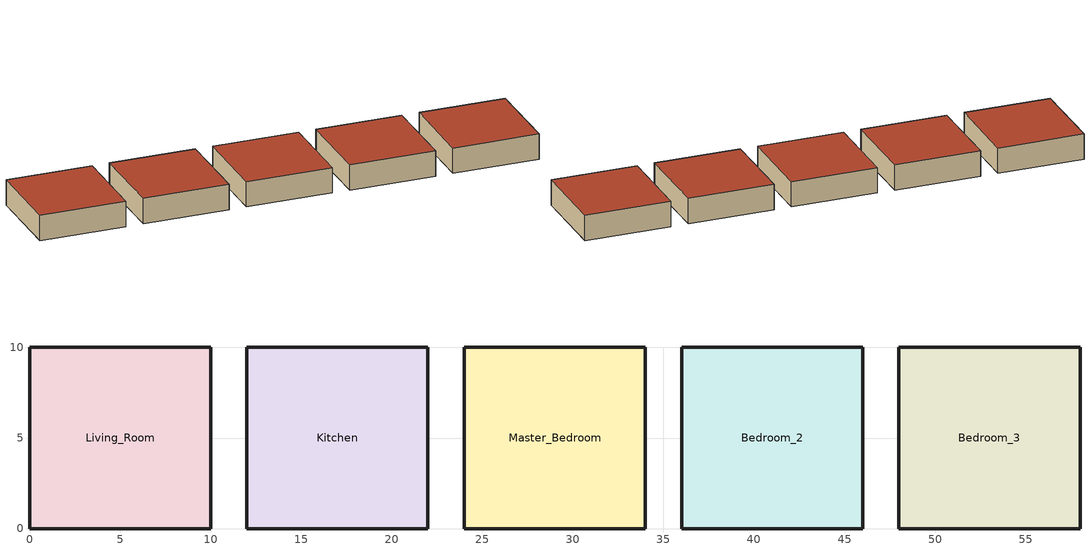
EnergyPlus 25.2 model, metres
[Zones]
Living_Room
 floor ground (DefaultFloor): 0,10 10,10 10,0 0,0 z0
 wall outside (DefaultWall): 10,0 0,0 0,10 10,10 10,0 z0:3
 roof outside (DefaultRoof): 0,0 10,0 10,10 0,10 z3
Kitchen
 floor ground (DefaultFloor): 12,10 22,10 22,0 12,0 z0
 wall outside (DefaultWall): 22,0 12,0 12,10 22,10 22,0 z0:3
 roof outside (DefaultRoof): 12,0 22,0 22,10 12,10 z3
Master_Bedroom
 floor ground (DefaultFloor): 24,10 34,10 34,0 24,0 z0
 wall outside (DefaultWall): 34,0 24,0 24,10 34,10 34,0 z0:3
 roof outside (DefaultRoof): 24,0 34,0 34,10 24,10 z3
Bedroom_2
 floor ground (DefaultFloor): 36,10 46,10 46,0 36,0 z0
 wall outside (DefaultWall): 46,0 36,0 36,10 46,10 46,0 z0:3
 roof outside (DefaultRoof): 36,0 46,0 46,10 36,10 z3
Bedroom_3
 floor ground (DefaultFloor): 48,10 58,10 58,0 48,0 z0
 wall outside (DefaultWall): 58,0 48,0 48,10 58,10 58,0 z0:3
 roof outside (DefaultRoof): 48,0 58,0 58,10 48,10 z3
[Building]
Residential Home: North Axis=0; Terrain=Suburbs; Loads Convergence Tolerance Value=0.04; Temperature Convergence Tolerance Value=0.4; Solar Distribution=FullInteriorAndExterior; Maximum Number of Warmup Days=25; Minimum Number of Warmup Days=6
[SITE:LOCATION]
Chicago_IL_USA: Latitude=41.88; Longitude=-87.63; Time Zone=-6; Elevation=190; Keep Site Location Information=No
[SIZINGPERIOD:DESIGNDAY] Day of Month=21; Humidity Condition Type=Wetbulb; Barometric Pressure=99063; Rain Indicator=No; Snow Indicator=No; Daylight Saving Time Indicator=No; Solar Model Indicator=ASHRAEClearSky; ASHRAE Clear Sky Optical Depth for Beam Irradiance taub=0; ASHRAE Clear Sky Optical Depth for Diffuse Irradiance taud=0; Sky Clearness=0; Begin Environment Reset Mode=FullResetAtBeginEnvironment
Name | Month | Day Type | Maximum DryBulb Temperature | Daily DryBulb Temperature Range | Wetbulb or DewPoint at Maximum DryBulb | Wind Speed | Wind Direction
Chicago_Winter_Design_Day | 1 | WinterDesignDay | -17.3 | 0 | -17.3 | 4.9 | 270
Chicago_Summer_Design_Day | 7 | SummerDesignDay | 33.3 | 10.7 | 23.8 | 5.3 | 230
[MATERIAL] Roughness=MediumRough; Specific Heat=900; Thermal Absorptance=0.9; Solar Absorptance=0.7; Visible Absorptance=0.7
Name | Thickness | Conductivity | Density
DefaultWallMaterial | 0.2 | 0.9 | 1800
DefaultRoofMaterial | 0.15 | 0.8 | 1600
DefaultFloorMaterial | 0.25 | 1.5 | 2400
[CONSTRUCTION]
DefaultWall: DefaultWallMaterial
DefaultRoof: DefaultRoofMaterial
DefaultFloor: DefaultFloorMaterial
[Zone] Type=1; Multiplier=1; Ceiling Height=autocalculate; Volume=300; Floor Area=100
Living_Room; Kitchen; Master_Bedroom; Bedroom_2; Bedroom_3
[People] Number of People Calculation Method=People; Fraction Radiant=0.3; Sensible Heat Fraction=autocalculate; Activity Level Schedule=Residential_Activity
Name | Zone or ZoneList or Space or SpaceList | Number of People Schedule | Number of People
Living_Room_People | Living_Room | Residential_Occupancy | 4
Kitchen_People | Kitchen | Residential_Occupancy | 2
Master_Bedroom_People | Master_Bedroom | Bedroom_Occupancy | 2
Bedroom_2_People | Bedroom_2 | Bedroom_Occupancy | 1
Bedroom_3_People | Bedroom_3 | Bedroom_Occupancy | 1
[Lights] Design Level Calculation Method=LightingLevel; Return Air Fraction=0; Fraction Radiant=0.4; Fraction Visible=0.2
Name | Zone or ZoneList or Space or SpaceList | Schedule | Lighting Level
Living_Room_Lights | Living_Room | Residential_Lighting | 200
Kitchen_Lights | Kitchen | Residential_Lighting | 150
Master_Bedroom_Lights | Master_Bedroom | Bedroom_Lighting | 100
Bedroom_2_Lights | Bedroom_2 | Bedroom_Lighting | 75
Bedroom_3_Lights | Bedroom_3 | Bedroom_Lighting | 75
[ElectricEquipment] Design Level Calculation Method=EquipmentLevel; Fraction Radiant=0.3; Fraction Lost=0
Name | Zone or ZoneList or Space or SpaceList | Schedule | Design Level | Fraction Latent
Living_Room_Equipment | Living_Room | Residential_Equipment | 300 | 0
Kitchen_Equipment | Kitchen | Kitchen_Equip_Schedule | 500 | 0.2
Master_Bedroom_Equipment | Master_Bedroom | Residential_Equipment | 100 | 0
Bedroom_2_Equipment | Bedroom_2 | Residential_Equipment | 50 | 0
Bedroom_3_Equipment | Bedroom_3 | Residential_Equipment | 50 | 0
[Schedule:Compact]
Residential_Occupancy: Through: 12/31, For: Weekdays, Until: 07:00, 1, Until: 09:00, 0.5, Until: 17:00, 0, Until: 21:00, 1, Until: 24:00, 1, For: Weekends Holidays, Until: 10:00, 1, Until: 24:00, 0.8
Bedroom_Occupancy: Through: 12/31, For: AllDays, Until: 07:00, 1, Until: 22:00, 0, Until: 24:00, 1
Residential_Lighting: Through: 12/31, For: Weekdays, Until: 06:00, 0.05, Until: 08:00, 0.5, Until: 17:00, 0.05, Until: 22:00, 0.8, Until: 24:00, 0.1, For: Weekends Holidays, Until: 08:00, 0.05, Until: 22:00, 0.5, Until: 24:00, 0.1
Bedroom_Lighting: Through: 12/31, For: AllDays, Until: 06:00, 0, Until: 07:00, 0.3, Until: 21:00, 0, Until: 23:00, 0.5, Until: 24:00, 0
Residential_Equipment: Through: 12/31, For: AllDays, Until: 08:00, 0.2, Until: 18:00, 0.1, Until: 22:00, 0.8, Until: 24:00, 0.3
Kitchen_Equip_Schedule: Through: 12/31, For: AllDays, Until: 06:00, 0.1, Until: 08:00, 0.8, Until: 12:00, 0.3, Until: 14:00, 0.8, Until: 18:00, 0.3, Until: 20:00, 1, Until: 22:00, 0.5, Until: 24:00, 0.1
Residential_Activity: Through: 12/31, For: AllDays, Until: 24:00, 120
